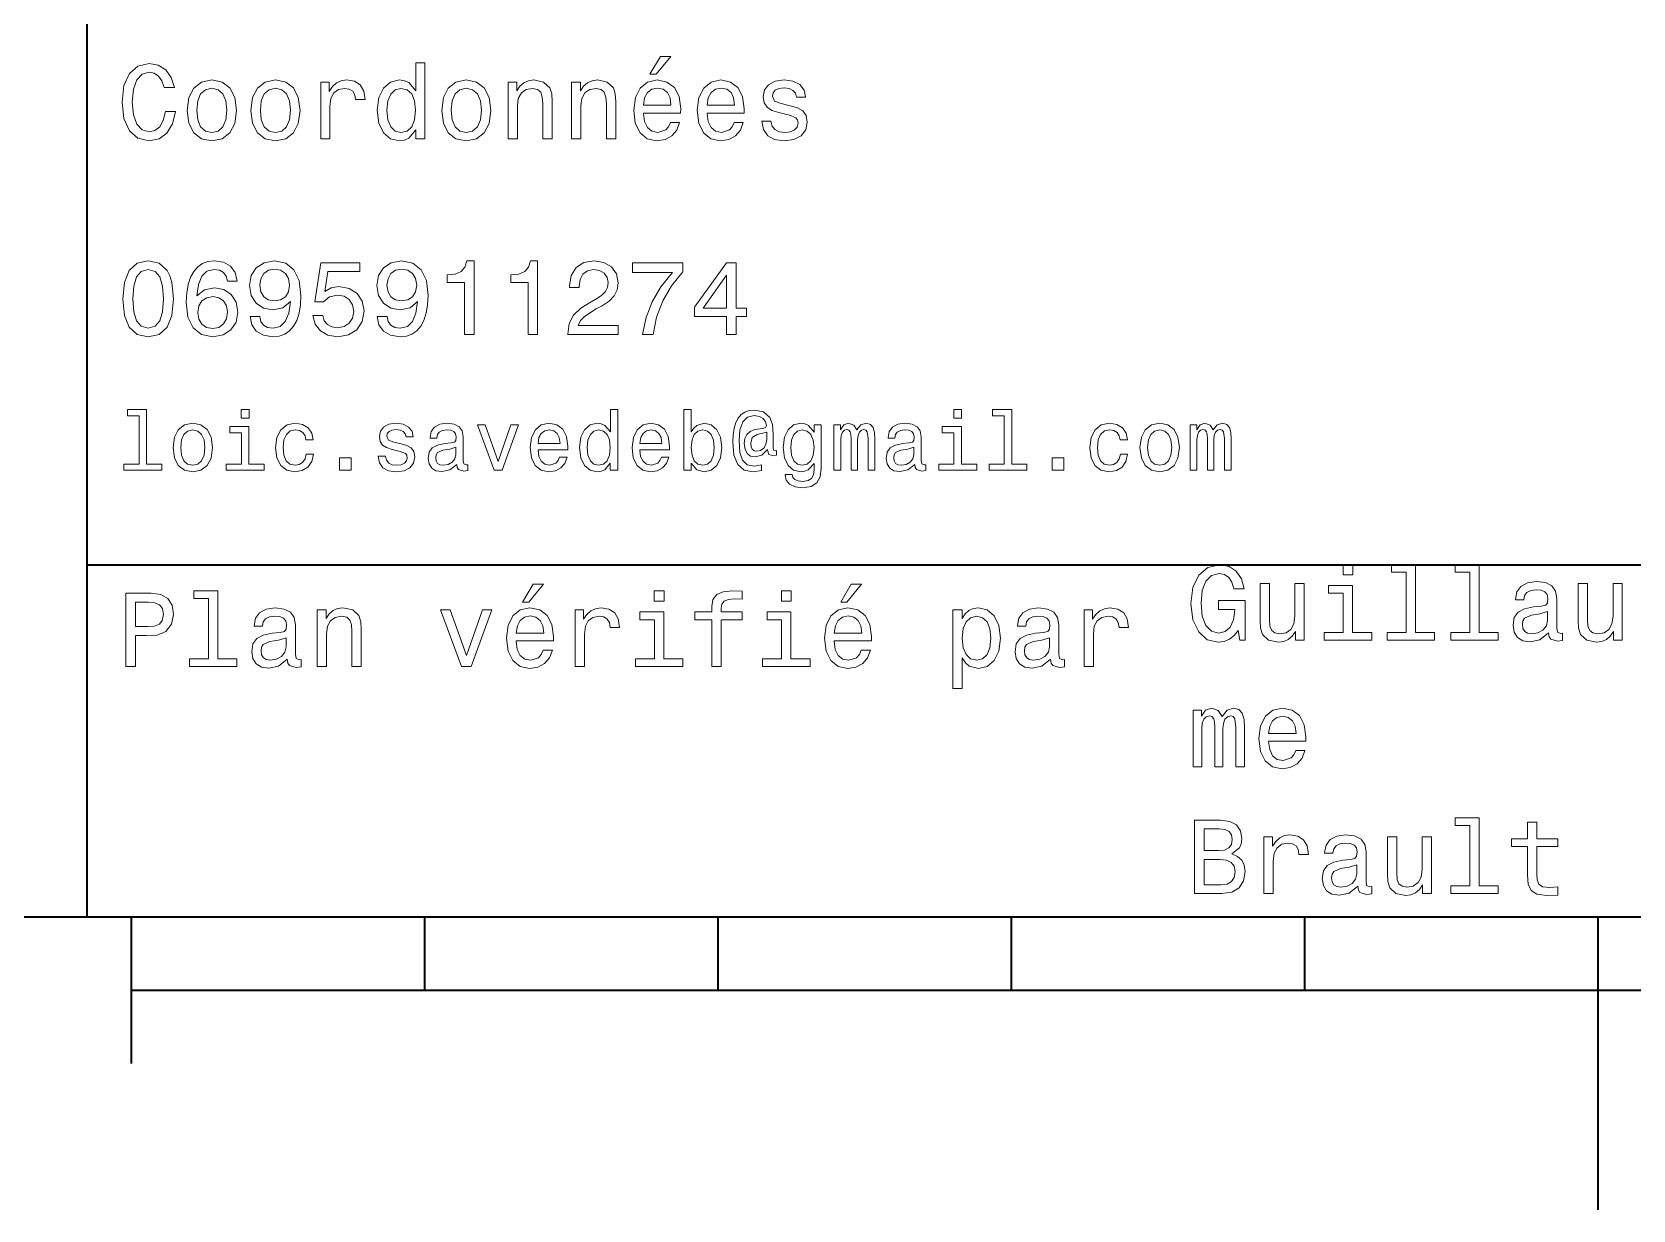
# Model space of a CAD drawing. Extents: x 0 to 297, y 0 to 210.
# Drawn here: x 95.1 to 149.7, y 0 to 40.2 of the extents above; entities that cross this region are included whole.
import ezdxf

# ---------------------------------------------------------------- set-up
doc = ezdxf.new("R2010")
doc.units = 0

msp = doc.modelspace()

# ---------------------------------------------------------------- linework, layer by layer
at = {"color": 7, "lineweight": 35}
for p, q in [((97, 10), (97, 70)), ((97, 22), (162, 22)), ((10, 10), (287, 10)), ((97, 10), (287, 10)), ((98.5, 7.5), (198.5, 7.5))]:
    msp.add_line(p, q, dxfattribs=at)
at = {"color": 7, "lineweight": 35, "ltscale": 0.125}
msp.add_line((98.5, 10), (98.5, 5), dxfattribs=at)
at = {"color": 7, "lineweight": 35, "ltscale": 0.0625}
for p, q in [((108.5, 10), (108.5, 7.5)), ((118.5, 10), (118.5, 7.5)), ((128.5, 10), (128.5, 7.5)), ((138.5, 10), (138.5, 7.5))]:
    msp.add_line(p, q, dxfattribs=at)
at = {"color": 7, "lineweight": 35, "ltscale": 0.25}
msp.add_line((148.5, 10), (148.5, 0), dxfattribs=at)
at = {"color": 7, "lineweight": 13}
for points in [[(116.184441, 38.728386), (116.396973, 38.728386), (116.897697, 39.340778), (116.54467, 39.340778)], [(99.66787, 37.460373), (99.595818, 37.15778), (99.476944, 36.941643), (99.311241, 36.808357), (99.116714, 36.765129), (98.882568, 36.829971), (98.698845, 37.024494), (98.57637, 37.341499), (98.536743, 37.780979), (98.57637, 38.216858), (98.695244, 38.537464), (98.87896, 38.731987), (99.116714, 38.80043), (99.289627, 38.764408), (99.437317, 38.663544), (99.552597, 38.501442), (99.631844, 38.278099), (99.97406, 38.278099), (99.865997, 38.620316), (99.678673, 38.879681), (99.422913, 39.041786), (99.116714, 39.099422), (98.734871, 39.009365), (98.443085, 38.757202), (98.25576, 38.342937), (98.190926, 37.780979), (98.25576, 37.219021), (98.443085, 36.804756), (98.734871, 36.548992), (99.116714, 36.462536), (99.451729, 36.530979), (99.721901, 36.721901), (99.912827, 37.035301), (100.013687, 37.460373)], [(108.201729, 36.829971), (108.201729, 36.530979), (108.51873, 36.530979), (108.51873, 39.117435), (108.20533, 39.117435), (108.20533, 38.170029), (107.963974, 38.443802), (107.816284, 38.508644), (107.646973, 38.533859), (107.340775, 38.461815), (107.103027, 38.260086), (106.948128, 37.935879), (106.894089, 37.5), (106.948128, 37.064121), (107.103027, 36.736309), (107.340775, 36.530979), (107.646973, 36.462536), (107.816284, 36.487751), (107.967575, 36.552593)], [(100.413544, 37.496399), (100.471184, 37.056915), (100.636887, 36.732708), (100.899857, 36.530979), (101.252884, 36.462536), (101.602303, 36.530979), (101.865273, 36.729107), (102.030983, 37.053314), (102.092216, 37.496399), (102.030983, 37.935879), (101.865273, 38.263687), (101.602303, 38.461815), (101.252884, 38.533859), (100.899857, 38.461815), (100.636887, 38.260086), (100.471184, 37.935879)], [(100.737755, 37.5), (100.770172, 37.824207), (100.87104, 38.058357), (101.033142, 38.20245), (101.252884, 38.25288), (101.469017, 38.20245), (101.631126, 38.061958), (101.731987, 37.824207), (101.768013, 37.5), (101.731987, 37.172188), (101.631126, 36.934437), (101.469017, 36.790344), (101.252884, 36.743515), (101.033142, 36.790344), (100.87104, 36.934437), (100.770172, 37.172188)], [(102.58213, 37.496399), (102.639771, 37.056915), (102.805473, 36.732708), (103.068443, 36.530979), (103.421471, 36.462536), (103.770897, 36.530979), (104.033859, 36.729107), (104.19957, 37.053314), (104.260803, 37.496399), (104.19957, 37.935879), (104.033859, 38.263687), (103.770897, 38.461815), (103.421471, 38.533859), (103.068443, 38.461815), (102.805473, 38.260086), (102.639771, 37.935879)], [(102.906342, 37.5), (102.938759, 37.824207), (103.039627, 38.058357), (103.201729, 38.20245), (103.421471, 38.25288), (103.637611, 38.20245), (103.799713, 38.061958), (103.900574, 37.824207), (103.9366, 37.5), (103.900574, 37.172188), (103.799713, 36.934437), (103.637611, 36.790344), (103.421471, 36.743515), (103.201729, 36.790344), (103.039627, 36.934437), (102.938759, 37.172188)], [(104.963257, 36.530979), (105.280258, 36.530979), (105.280258, 37.636887), (105.312683, 37.903458), (105.409943, 38.094379), (105.568443, 38.209652), (105.780983, 38.249279), (105.939484, 38.224064), (106.058357, 38.152016), (106.130402, 38.029537), (106.155617, 37.863831), (106.476227, 37.863831), (106.432999, 38.155621), (106.314117, 38.364552), (106.115997, 38.490635), (105.845825, 38.533859), (105.662102, 38.505043), (105.503601, 38.432995), (105.363113, 38.310516), (105.251442, 38.144814), (105.251442, 38.465416), (104.963257, 38.465416)], [(107.701012, 38.249279), (107.909943, 38.198845), (108.068443, 38.058357), (108.162102, 37.824207), (108.198128, 37.5), (108.162102, 37.172188), (108.068443, 36.938038), (107.909943, 36.793949), (107.701012, 36.747116), (107.502884, 36.793949), (107.351585, 36.938038), (107.250717, 37.175793), (107.2183, 37.5), (107.250717, 37.820606), (107.351585, 38.054756), (107.502884, 38.198845)], [(109.087898, 37.496399), (109.145531, 37.056915), (109.311241, 36.732708), (109.574203, 36.530979), (109.927231, 36.462536), (110.276657, 36.530979), (110.539627, 36.729107), (110.70533, 37.053314), (110.766571, 37.496399), (110.70533, 37.935879), (110.539627, 38.263687), (110.276657, 38.461815), (109.927231, 38.533859), (109.574203, 38.461815), (109.311241, 38.260086), (109.145531, 37.935879)], [(109.412102, 37.5), (109.444527, 37.824207), (109.545387, 38.058357), (109.707489, 38.20245), (109.927231, 38.25288), (110.143372, 38.20245), (110.305473, 38.061958), (110.406342, 37.824207), (110.44236, 37.5), (110.406342, 37.172188), (110.305473, 36.934437), (110.143372, 36.790344), (109.927231, 36.743515), (109.707489, 36.790344), (109.545387, 36.934437), (109.444527, 37.172188)], [(111.350143, 36.530979), (111.667145, 36.530979), (111.667145, 37.647694), (111.69957, 37.903458), (111.804031, 38.090778), (111.966141, 38.206051), (112.182274, 38.249279), (112.355186, 38.213257), (112.463257, 38.115993), (112.517288, 37.953888), (112.535301, 37.737751), (112.535301, 36.530979), (112.852303, 36.530979), (112.852303, 37.802593), (112.837898, 38.058357), (112.773056, 38.270893), (112.560516, 38.465416), (112.229103, 38.533859), (112.045387, 38.508644), (111.890488, 38.440201), (111.757202, 38.324928), (111.65274, 38.170029), (111.65274, 38.465416), (111.350143, 38.465416)], [(113.51873, 36.530979), (113.835732, 36.530979), (113.835732, 37.647694), (113.868156, 37.903458), (113.972626, 38.090778), (114.134727, 38.206051), (114.350861, 38.249279), (114.523773, 38.213257), (114.631844, 38.115993), (114.685883, 37.953888), (114.703888, 37.737751), (114.703888, 36.530979), (115.020889, 36.530979), (115.020889, 37.802593), (115.006485, 38.058357), (114.941643, 38.270893), (114.729111, 38.465416), (114.39769, 38.533859), (114.213974, 38.508644), (114.059082, 38.440201), (113.925789, 38.324928), (113.821327, 38.170029), (113.821327, 38.465416), (113.51873, 38.465416)], [(115.964699, 37.406338), (117.232712, 37.406338), (117.236313, 37.554035), (117.178673, 37.9683), (117.020172, 38.278099), (116.768013, 38.465416), (116.432999, 38.533859), (116.105186, 38.461815), (115.853027, 38.260086), (115.690918, 37.932278), (115.633286, 37.5), (115.687317, 37.056915), (115.849426, 36.732708), (116.097984, 36.530979), (116.422188, 36.462536), (116.703171, 36.509365), (116.933716, 36.631844), (117.103027, 36.826366), (117.200287, 37.085735), (116.886887, 37.085735), (116.822044, 36.941643), (116.728386, 36.833572), (116.461815, 36.747116), (116.256485, 36.786743), (116.101585, 36.912823), (116.000717, 37.118156), (115.964699, 37.395531)], [(115.964699, 37.672909), (116.004318, 37.921471), (116.101585, 38.105186), (116.249283, 38.216858), (116.443802, 38.256485), (116.634727, 38.216858), (116.782425, 38.105186), (116.872482, 37.921471), (116.9049, 37.672909)], [(118.133286, 37.406338), (119.401299, 37.406338), (119.4049, 37.554035), (119.34726, 37.9683), (119.188766, 38.278099), (118.9366, 38.465416), (118.601585, 38.533859), (118.273773, 38.461815), (118.021614, 38.260086), (117.859512, 37.932278), (117.801872, 37.5), (117.855911, 37.056915), (118.018013, 36.732708), (118.266571, 36.530979), (118.590775, 36.462536), (118.871758, 36.509365), (119.10231, 36.631844), (119.271614, 36.826366), (119.368881, 37.085735), (119.055481, 37.085735), (118.990631, 36.941643), (118.896973, 36.833572), (118.630402, 36.747116), (118.425072, 36.786743), (118.270172, 36.912823), (118.169312, 37.118156), (118.133286, 37.395531)], [(118.133286, 37.672909), (118.172913, 37.921471), (118.270172, 38.105186), (118.41787, 38.216858), (118.612396, 38.256485), (118.803314, 38.216858), (118.951012, 38.105186), (119.041069, 37.921471), (119.073486, 37.672909)], [(120.971901, 37.658501), (120.66571, 37.730545), (120.438766, 37.8134), (120.363113, 37.982708), (120.384727, 38.101585), (120.460373, 38.188038), (120.582855, 38.242073), (120.759369, 38.263687), (120.92868, 38.242073), (121.061966, 38.177231), (121.148415, 38.079971), (121.184441, 37.950287), (121.49424, 37.950287), (121.49424, 37.957493), (121.440201, 38.191643), (121.292511, 38.375359), (121.061966, 38.490635), (120.759369, 38.533859), (120.453171, 38.490635), (120.229828, 38.371758), (120.08934, 38.195244), (120.046112, 37.971901), (120.078529, 37.755764), (120.179398, 37.604465), (120.3451, 37.496399), (120.586456, 37.42075), (120.939484, 37.334293), (121.155624, 37.244236), (121.213257, 37.172188), (121.234871, 37.064121), (121.202454, 36.930836), (121.115997, 36.829971), (120.97551, 36.765129), (120.788185, 36.743515), (120.590057, 36.765129), (120.445969, 36.840778), (120.348709, 36.963257), (120.309082, 37.132565), (120.002884, 37.132565), (120.053314, 36.844379), (120.201012, 36.635445), (120.435158, 36.509365), (120.759369, 36.462536), (121.097984, 36.509365), (121.346542, 36.635445), (121.497841, 36.837173), (121.551872, 37.100143), (121.512253, 37.327087), (121.400574, 37.481987), (121.216858, 37.582851)], [(98.216141, 31.071325), (98.270172, 30.505762), (98.439484, 30.102304), (98.709656, 29.857347), (99.084297, 29.778097), (99.45533, 29.857347), (99.725502, 30.102304), (99.891212, 30.505762), (99.948845, 31.071325), (99.891212, 31.633286), (99.822769, 31.856628), (99.725502, 32.040344), (99.45533, 32.285301), (99.084297, 32.368156), (98.709656, 32.285301), (98.439484, 32.036743), (98.270172, 31.633286)], [(102.117432, 31.676512), (102.048988, 31.9683), (101.890488, 32.184437), (101.645531, 32.321323), (101.328529, 32.368156), (101.115997, 32.342937), (100.932274, 32.274494), (100.770172, 32.162823), (100.633286, 32.004322), (100.525215, 31.806194), (100.445969, 31.56484), (100.395531, 31.280258), (100.381126, 30.959654), (100.438759, 30.448126), (100.615273, 30.077089), (100.899857, 29.853746), (101.288902, 29.778097), (101.638329, 29.842939), (101.9049, 30.012247), (102.077812, 30.278818), (102.139046, 30.617435), (102.077812, 30.959654), (101.912102, 31.222622), (101.656342, 31.388329), (101.33934, 31.445965), (100.997116, 31.373919), (100.741356, 31.168587), (100.795387, 31.56484), (100.91066, 31.849422), (101.087173, 32.01873), (101.33213, 32.076366), (101.512245, 32.04755), (101.649132, 31.971901), (101.739197, 31.845821), (101.786026, 31.676512)], [(102.556915, 30.46974), (102.610954, 30.185158), (102.765854, 29.965418), (103.010803, 29.828529), (103.335014, 29.778097), (103.547554, 29.803314), (103.738472, 29.868155), (103.900574, 29.979826), (104.03746, 30.138329), (104.145531, 30.336454), (104.224785, 30.581411), (104.271614, 30.862391), (104.289627, 31.1866), (104.228386, 31.694523), (104.051872, 32.065559), (103.770897, 32.288902), (103.385445, 32.368156), (103.032417, 32.303314), (102.765854, 32.130402), (102.592941, 31.863832), (102.535301, 31.528818), (102.592941, 31.182997), (102.762245, 30.920029), (103.014412, 30.754322), (103.335014, 30.700287), (103.67363, 30.768732), (103.929398, 30.977665), (103.871758, 30.577808), (103.756485, 30.293226), (103.579971, 30.123919), (103.338615, 30.069883), (103.151299, 30.0951), (103.014412, 30.174351), (102.924355, 30.300432), (102.888329, 30.46974)], [(104.696686, 30.502161), (104.77594, 30.206772), (104.952454, 29.976225), (105.211815, 29.832132), (105.543228, 29.778097), (105.907059, 29.842939), (106.191643, 30.019451), (106.371758, 30.300432), (106.440201, 30.660662), (106.37896, 30.995676), (106.206055, 31.258644), (105.935883, 31.427954), (105.586456, 31.489193), (105.316284, 31.445965), (105.107346, 31.327089), (105.208214, 32.000721), (106.303314, 32.000721), (106.303314, 32.296108), (104.966858, 32.296108), (104.76873, 30.970461), (105.056915, 30.970461), (105.265854, 31.139769), (105.532425, 31.201008), (105.76297, 31.161383), (105.939484, 31.046108), (106.051155, 30.869596), (106.090775, 30.642651), (106.051155, 30.415705), (105.935883, 30.239193), (105.759369, 30.127522), (105.532425, 30.087896), (105.341499, 30.113111), (105.193802, 30.195965), (105.085739, 30.325647), (105.0317, 30.502161)], [(106.894089, 30.46974), (106.948128, 30.185158), (107.103027, 29.965418), (107.347984, 29.828529), (107.672188, 29.778097), (107.884727, 29.803314), (108.075645, 29.868155), (108.237755, 29.979826), (108.374641, 30.138329), (108.482712, 30.336454), (108.561958, 30.581411), (108.608788, 30.862391), (108.626801, 31.1866), (108.565559, 31.694523), (108.389053, 32.065559), (108.10807, 32.288902), (107.722626, 32.368156), (107.369598, 32.303314), (107.103027, 32.130402), (106.930115, 31.863832), (106.872482, 31.528818), (106.930115, 31.182997), (107.099426, 30.920029), (107.351585, 30.754322), (107.672188, 30.700287), (108.010803, 30.768732), (108.266571, 30.977665), (108.208931, 30.577808), (108.093658, 30.293226), (107.917145, 30.123919), (107.675797, 30.069883), (107.488472, 30.0951), (107.351585, 30.174351), (107.261528, 30.300432), (107.225502, 30.46974)], [(109.862389, 29.850143), (110.190201, 29.850143), (110.190201, 32.368156), (109.945244, 32.368156), (109.880402, 32.148415), (109.750717, 32.000721), (109.552597, 31.914265), (109.278816, 31.885447), (109.278816, 31.629683), (109.862389, 31.629683)], [(112.030975, 29.850143), (112.358788, 29.850143), (112.358788, 32.368156), (112.113831, 32.368156), (112.048988, 32.148415), (111.919312, 32.000721), (111.721184, 31.914265), (111.447403, 31.885447), (111.447403, 31.629683), (112.030975, 31.629683)], [(113.385445, 29.850143), (115.103745, 29.850143), (115.103745, 30.159943), (113.745674, 30.159943), (113.821327, 30.32925), (113.951004, 30.46974), (114.350861, 30.725504), (114.5634, 30.833572), (114.801147, 30.988472), (114.970459, 31.168587), (115.067719, 31.381123), (115.103745, 31.622478), (115.042511, 31.925072), (114.873199, 32.162823), (114.613831, 32.314121), (114.278816, 32.368156), (113.932999, 32.306915), (113.670029, 32.137608), (113.500717, 31.867435), (113.443085, 31.510807), (113.443085, 31.460375), (113.770889, 31.460375), (113.770889, 31.489193), (113.803314, 31.73415), (113.900574, 31.914265), (114.055473, 32.029537), (114.260803, 32.069164), (114.469742, 32.033142), (114.624641, 31.943083), (114.725502, 31.802593), (114.761528, 31.62608), (114.736313, 31.460375), (114.66787, 31.319883), (114.552597, 31.197405), (114.394089, 31.089336), (114.181557, 30.974062), (113.828529, 30.750719), (113.579971, 30.512968), (113.432274, 30.224783), (113.385445, 29.86095)], [(115.932281, 29.850143), (116.296112, 29.850143), (116.414986, 30.444523), (116.623917, 30.999279), (116.919312, 31.514408), (117.304756, 31.997118), (117.304756, 32.296108), (115.590057, 32.296108), (115.590057, 31.9683), (116.958939, 31.9683), (116.562683, 31.481987), (116.263687, 30.974062), (116.054756, 30.433718)], [(118.799713, 29.850143), (119.123917, 29.850143), (119.123917, 30.46974), (119.480545, 30.46974), (119.480545, 30.757925), (119.123917, 30.757925), (119.123917, 32.296108), (118.796112, 32.296108), (117.701012, 30.786743), (117.701012, 30.46974), (118.799713, 30.46974)], [(98.561958, 31.071325), (98.590775, 31.507204), (98.680832, 31.820604), (98.842941, 32.004322), (99.084297, 32.069164), (99.322044, 32.004322), (99.484146, 31.820604), (99.574211, 31.507204), (99.603027, 31.071325), (99.574211, 30.631844), (99.484146, 30.318443), (99.322044, 30.134726), (99.084297, 30.073486), (98.842941, 30.134726), (98.680832, 30.318443), (98.590775, 30.631844)], [(102.884727, 31.532419), (102.920746, 31.755764), (103.021614, 31.932276), (103.180115, 32.043949), (103.385445, 32.083572), (103.597984, 32.043949), (103.760086, 31.932276), (103.860954, 31.759365), (103.900574, 31.536022), (103.860954, 31.309076), (103.760086, 31.139769), (103.594383, 31.035301), (103.374641, 30.999279), (103.176514, 31.035301), (103.021614, 31.139769), (102.920746, 31.305475)], [(107.221901, 31.532419), (107.257927, 31.755764), (107.358788, 31.932276), (107.517288, 32.043949), (107.722626, 32.083572), (107.935158, 32.043949), (108.09726, 31.932276), (108.198128, 31.759365), (108.237755, 31.536022), (108.198128, 31.309076), (108.09726, 31.139769), (107.931557, 31.035301), (107.711815, 30.999279), (107.513687, 31.035301), (107.358788, 31.139769), (107.257927, 31.305475)], [(118.003601, 30.757925), (118.799713, 31.878241), (118.799713, 30.757925)], [(101.789627, 30.613832), (101.75, 30.386887), (101.649132, 30.213976), (101.48703, 30.098703), (101.285301, 30.062679), (101.072769, 30.098703), (100.91066, 30.210375), (100.806198, 30.383286), (100.773773, 30.610229), (100.809799, 30.833572), (100.91066, 31.002882), (101.07637, 31.11095), (101.299713, 31.150576), (101.49424, 31.11095), (101.649132, 31.006483), (101.75, 30.837175)], [(98.775215, 27.080692), (98.775215, 25.438042), (98.253601, 25.438042), (98.253601, 25.224785), (99.547554, 25.224785), (99.547554, 25.438042), (99.028816, 25.438042), (99.028816, 27.293949), (98.377525, 27.293949), (98.377525, 27.080692)], [(102.524498, 27.293949), (102.256485, 27.293949), (102.256485, 27.005764), (102.524498, 27.005764)], [(114.835732, 25.463978), (114.835732, 25.224785), (115.08934, 25.224785), (115.08934, 27.293949), (114.838615, 27.293949), (114.838615, 26.536024), (114.645531, 26.755045), (114.527374, 26.806917), (114.39193, 26.827091), (114.146973, 26.769453), (113.956772, 26.60807), (113.832855, 26.348703), (113.789627, 26), (113.832855, 25.651299), (113.956772, 25.38905), (114.146973, 25.224785), (114.39193, 25.170031), (114.527374, 25.190203), (114.648415, 25.242075)], [(117.593658, 25.463978), (117.780975, 25.242075), (118.03746, 25.170031), (118.279541, 25.224785), (118.472626, 25.38905), (118.593658, 25.651299), (118.639771, 26), (118.593658, 26.348703), (118.469742, 26.60807), (118.279541, 26.769453), (118.03746, 26.827091), (117.783859, 26.752163), (117.680115, 26.659943), (117.593658, 26.536024), (117.593658, 27.293949), (117.340057, 27.293949), (117.340057, 25.224785), (117.593658, 25.224785)], [(126.812683, 27.293949), (126.54467, 27.293949), (126.54467, 27.005764), (126.812683, 27.005764)], [(128.268021, 27.080692), (128.268021, 25.438042), (127.746399, 25.438042), (127.746399, 25.224785), (129.040344, 25.224785), (129.040344, 25.438042), (128.521622, 25.438042), (128.521622, 27.293949), (127.870316, 27.293949), (127.870316, 27.080692)], [(99.930832, 25.99712), (99.976944, 25.645535), (100.109512, 25.386168), (100.319885, 25.224785), (100.602303, 25.170031), (100.881844, 25.224785), (101.092216, 25.383286), (101.224785, 25.642653), (101.273773, 25.99712), (101.224785, 26.348703), (101.092216, 26.610952), (100.881844, 26.769453), (100.602303, 26.827091), (100.319885, 26.769453), (100.109512, 26.60807), (99.976944, 26.348703)], [(104.461098, 26.259367), (104.711815, 26.259367), (104.659943, 26.489914), (104.536026, 26.671471), (104.342941, 26.783863), (104.092216, 26.827091), (103.815559, 26.769453), (103.605186, 26.60807), (103.472626, 26.345821), (103.426514, 25.994238), (103.469742, 25.645535), (103.599426, 25.386168), (103.804031, 25.224785), (104.083572, 25.170031), (104.331413, 25.213257), (104.524498, 25.334295), (104.657059, 25.524496), (104.714699, 25.778099), (104.472626, 25.778099), (104.429398, 25.616716), (104.348701, 25.495678), (104.233429, 25.42075), (104.092216, 25.397696), (103.916428, 25.43516), (103.789627, 25.550434), (103.711815, 25.737753), (103.685883, 26.002882), (103.711815, 26.262249), (103.792511, 26.449568), (103.922188, 26.564842), (104.092216, 26.605188), (104.242073, 26.579252), (104.354469, 26.51297), (104.429398, 26.40346)], [(107.703171, 26.126802), (107.458214, 26.184439), (107.276657, 26.250721), (107.216141, 26.386168), (107.233429, 26.48127), (107.293945, 26.550434), (107.39193, 26.59366), (107.533142, 26.610952), (107.668587, 26.59366), (107.775215, 26.541788), (107.844383, 26.463978), (107.873199, 26.360231), (108.12104, 26.360231), (108.12104, 26.365995), (108.077812, 26.553314), (107.959656, 26.700289), (107.775215, 26.792507), (107.533142, 26.827091), (107.288185, 26.792507), (107.109512, 26.697407), (106.997116, 26.556196), (106.96254, 26.377523), (106.988472, 26.204613), (107.069168, 26.083574), (107.201729, 25.99712), (107.394814, 25.9366), (107.677231, 25.867435), (107.850143, 25.795389), (107.896255, 25.737753), (107.913544, 25.651299), (107.887611, 25.54467), (107.818443, 25.463978), (107.706055, 25.412106), (107.556198, 25.394814), (107.397697, 25.412106), (107.282425, 25.472624), (107.204613, 25.570606), (107.172913, 25.706053), (106.927956, 25.706053), (106.9683, 25.475506), (107.086456, 25.308359), (107.273773, 25.207495), (107.533142, 25.170031), (107.804031, 25.207495), (108.002884, 25.308359), (108.123917, 25.469742), (108.167145, 25.680117), (108.135445, 25.861673), (108.046112, 25.985592), (107.899139, 26.066284)], [(109.599426, 25.426514), (109.599426, 25.417868), (109.613831, 25.319885), (109.657059, 25.250721), (109.838615, 25.195967), (109.979828, 25.219021), (109.979828, 25.414986), (109.919312, 25.406342), (109.838615, 25.443806), (109.824203, 25.559078), (109.824203, 26.360231), (109.789627, 26.564842), (109.688759, 26.708935), (109.51297, 26.795389), (109.265129, 26.827091), (109.023056, 26.792507), (108.844383, 26.694525), (108.731987, 26.541788), (108.694527, 26.340059), (108.694527, 26.322767), (108.922188, 26.322767), (108.94236, 26.443806), (109.00576, 26.53026), (109.109512, 26.582134), (109.256485, 26.602306), (109.397697, 26.587896), (109.498558, 26.54467), (109.559074, 26.469742), (109.579254, 26.365995), (109.567726, 26.244957), (109.521614, 26.184439), (109.406342, 26.155621), (109.190201, 26.132566), (108.94236, 26.080692), (108.766571, 25.988474), (108.662827, 25.844381), (108.631126, 25.631124), (108.659943, 25.440924), (108.749283, 25.299713), (108.893372, 25.210375), (109.092216, 25.178675), (109.360229, 25.239195)], [(110.87896, 25.224785), (111.146973, 25.224785), (111.711815, 26.772335), (111.44957, 26.772335), (111.014404, 25.524496), (110.570602, 26.772335), (110.305473, 26.772335)], [(112.371758, 25.925074), (113.386169, 25.925074), (113.389046, 26.043228), (113.342941, 26.374641), (113.216141, 26.622478), (113.014404, 26.772335), (112.746399, 26.827091), (112.484146, 26.769453), (112.282417, 26.60807), (112.15274, 26.345821), (112.106628, 26), (112.149857, 25.645535), (112.279541, 25.386168), (112.478386, 25.224785), (112.737747, 25.170031), (112.962532, 25.207495), (113.146973, 25.305477), (113.282417, 25.461096), (113.360229, 25.668589), (113.109512, 25.668589), (113.057632, 25.553314), (112.982712, 25.46686), (112.769455, 25.397696), (112.605186, 25.429396), (112.48127, 25.53026), (112.400574, 25.694525), (112.371758, 25.916428)], [(115.841499, 25.925074), (116.855904, 25.925074), (116.858788, 26.043228), (116.812683, 26.374641), (116.685875, 26.622478), (116.484146, 26.772335), (116.216141, 26.827091), (115.953888, 26.769453), (115.752159, 26.60807), (115.622475, 26.345821), (115.57637, 26), (115.619598, 25.645535), (115.749275, 25.386168), (115.948128, 25.224785), (116.207489, 25.170031), (116.432274, 25.207495), (116.616714, 25.305477), (116.752159, 25.461096), (116.829971, 25.668589), (116.579247, 25.668589), (116.527374, 25.553314), (116.452446, 25.46686), (116.239189, 25.397696), (116.074928, 25.429396), (115.951004, 25.53026), (115.870316, 25.694525), (115.841499, 25.916428)], [(120.504318, 25.734871), (120.504318, 25.902018), (120.458214, 25.893373), (120.403458, 25.913546), (120.386169, 25.974064), (120.386169, 26.446688), (120.363113, 26.780981), (120.270889, 27.02882), (120.054756, 27.213257), (119.752159, 27.279539), (119.57637, 27.262249), (119.426514, 27.210375), (119.296829, 27.12392), (119.193085, 27.002882), (119.112389, 26.850145), (119.054756, 26.662825), (119.020172, 26.438042), (119.008644, 26.184439), (119.048988, 25.737753), (119.178673, 25.42075), (119.394814, 25.230549), (119.703171, 25.170031), (119.985588, 25.216139), (119.985588, 25.406342), (119.737747, 25.360231), (119.498558, 25.409224), (119.340057, 25.567724), (119.253601, 25.835735), (119.227661, 26.224785), (119.256485, 26.605188), (119.354462, 26.876081), (119.51297, 27.040346), (119.743515, 27.095102), (119.919312, 27.063402), (120.048988, 26.988474), (120.129684, 26.876081), (120.158501, 26.746399), (120.126801, 26.682999), (120.040344, 26.654179), (119.757927, 26.610952), (119.602303, 26.547552), (119.489914, 26.449568), (119.42363, 26.314121), (119.403458, 26.135448), (119.429398, 25.942364), (119.501442, 25.798271), (119.619598, 25.708935), (119.775215, 25.680117), (120.002884, 25.740635), (120.195969, 25.930836), (120.195969, 25.913546), (120.242073, 25.760807), (120.400574, 25.714699)], [(122.028816, 25.293949), (122.028816, 26.772335), (121.786743, 26.772335), (121.786743, 26.521614), (121.587898, 26.749281), (121.466858, 26.806917), (121.331413, 26.827091), (121.086456, 26.769453), (120.896255, 26.60807), (120.772339, 26.348703), (120.729111, 26), (120.772339, 25.648417), (120.896255, 25.38905), (121.086456, 25.224785), (121.331413, 25.170031), (121.469742, 25.190203), (121.585014, 25.242075), (121.786743, 25.461096), (121.786743, 25.242075), (121.763687, 25.069166), (121.700287, 24.945246), (121.579254, 24.873199), (121.39769, 24.847263), (121.239197, 24.864553), (121.126801, 24.907782), (121.060516, 24.98271), (121.040344, 25.083574), (120.795387, 25.083574), (120.795387, 25.072046), (120.832855, 24.887609), (120.948128, 24.749281), (121.132568, 24.659943), (121.383286, 24.628242), (121.682999, 24.671471), (121.881844, 24.792509), (121.994232, 25.002882)], [(122.458214, 25.224785), (122.691643, 25.224785), (122.691643, 26.259367), (122.706055, 26.414986), (122.749283, 26.527378), (122.815567, 26.59366), (122.902016, 26.619598), (122.971184, 26.596542), (123.017288, 26.538906), (123.040344, 26.440924), (123.048996, 26.311241), (123.048996, 25.224785), (123.268013, 25.224785), (123.268013, 26.259367), (123.282425, 26.412106), (123.325653, 26.524496), (123.394814, 26.59366), (123.48127, 26.619598), (123.55043, 26.596542), (123.596542, 26.538906), (123.625359, 26.311241), (123.625359, 25.224785), (123.858788, 25.224785), (123.858788, 26.293949), (123.844383, 26.515852), (123.798271, 26.685881), (123.706055, 26.789627), (123.556198, 26.827091), (123.380402, 26.769453), (123.244957, 26.602306), (123.138329, 26.766571), (122.959656, 26.827091), (122.795387, 26.769453), (122.682999, 26.60807), (122.682999, 26.772335), (122.458214, 26.772335)], [(125.213257, 25.426514), (125.213257, 25.417868), (125.227669, 25.319885), (125.270897, 25.250721), (125.452454, 25.195967), (125.593658, 25.219021), (125.593658, 25.414986), (125.533142, 25.406342), (125.452454, 25.443806), (125.438042, 25.559078), (125.438042, 26.360231), (125.403458, 26.564842), (125.302597, 26.708935), (125.126801, 26.795389), (124.878967, 26.827091), (124.636887, 26.792507), (124.458214, 26.694525), (124.345825, 26.541788), (124.308357, 26.340059), (124.308357, 26.322767), (124.536026, 26.322767), (124.556198, 26.443806), (124.619598, 26.53026), (124.723343, 26.582134), (124.870316, 26.602306), (125.011528, 26.587896), (125.112396, 26.54467), (125.172913, 26.469742), (125.193085, 26.365995), (125.181557, 26.244957), (125.135452, 26.184439), (125.020172, 26.155621), (124.804031, 26.132566), (124.556198, 26.080692), (124.380402, 25.988474), (124.276657, 25.844381), (124.244957, 25.631124), (124.273773, 25.440924), (124.363113, 25.299713), (124.507202, 25.210375), (124.706055, 25.178675), (124.97406, 25.239195)], [(132.219025, 26.259367), (132.469742, 26.259367), (132.417877, 26.489914), (132.293945, 26.671471), (132.100861, 26.783863), (131.850143, 26.827091), (131.573486, 26.769453), (131.363113, 26.60807), (131.23056, 26.345821), (131.184448, 25.994238), (131.227661, 25.645535), (131.357361, 25.386168), (131.561966, 25.224785), (131.841507, 25.170031), (132.08934, 25.213257), (132.282425, 25.334295), (132.414993, 25.524496), (132.472626, 25.778099), (132.23056, 25.778099), (132.187317, 25.616716), (132.106628, 25.495678), (131.991364, 25.42075), (131.850143, 25.397696), (131.674347, 25.43516), (131.547546, 25.550434), (131.469742, 25.737753), (131.443817, 26.002882), (131.469742, 26.262249), (131.55043, 26.449568), (131.680115, 26.564842), (131.850143, 26.605188), (132, 26.579252), (132.112396, 26.51297), (132.187317, 26.40346)], [(132.893372, 25.99712), (132.939484, 25.645535), (133.072052, 25.386168), (133.282425, 25.224785), (133.56485, 25.170031), (133.844391, 25.224785), (134.054764, 25.383286), (134.187317, 25.642653), (134.236313, 25.99712), (134.187317, 26.348703), (134.054764, 26.610952), (133.844391, 26.769453), (133.56485, 26.827091), (133.282425, 26.769453), (133.072052, 26.60807), (132.939484, 26.348703)], [(134.60231, 25.224785), (134.835739, 25.224785), (134.835739, 26.259367), (134.850143, 26.414986), (134.893372, 26.527378), (134.959656, 26.59366), (135.046112, 26.619598), (135.11528, 26.596542), (135.161392, 26.538906), (135.184448, 26.440924), (135.193085, 26.311241), (135.193085, 25.224785), (135.412109, 25.224785), (135.412109, 26.259367), (135.426514, 26.412106), (135.469742, 26.524496), (135.53891, 26.59366), (135.625366, 26.619598), (135.694534, 26.596542), (135.740631, 26.538906), (135.769455, 26.311241), (135.769455, 25.224785), (136.002884, 25.224785), (136.002884, 26.293949), (135.98848, 26.515852), (135.942368, 26.685881), (135.850143, 26.789627), (135.700287, 26.827091), (135.524506, 26.769453), (135.389053, 26.602306), (135.282425, 26.766571), (135.10376, 26.827091), (134.939484, 26.769453), (134.827087, 26.60807), (134.827087, 26.772335), (134.60231, 26.772335)], [(100.190201, 26), (100.216141, 26.259367), (100.296829, 26.446688), (100.426514, 26.56196), (100.602303, 26.602306), (100.775215, 26.56196), (100.9049, 26.449568), (100.985588, 26.259367), (101.014412, 26), (100.985588, 25.737753), (100.9049, 25.547552), (100.775215, 25.432278), (100.602303, 25.394814), (100.426514, 25.432278), (100.296829, 25.547552), (100.216141, 25.737753)], [(102.515854, 25.438042), (102.515854, 26.720463), (101.864555, 26.720463), (101.864555, 26.504324), (102.262245, 26.504324), (102.262245, 25.438042), (101.743515, 25.438042), (101.743515, 25.224785), (103.040344, 25.224785), (103.040344, 25.438042)], [(112.371758, 26.138329), (112.403458, 26.337177), (112.48127, 26.48415), (112.599426, 26.573488), (112.755043, 26.605188), (112.907776, 26.573488), (113.025932, 26.48415), (113.097984, 26.337177), (113.123917, 26.138329)], [(114.435158, 26.599424), (114.602303, 26.559078), (114.729103, 26.446688), (114.804031, 26.259367), (114.832855, 26), (114.804031, 25.737753), (114.729103, 25.550434), (114.602303, 25.43516), (114.435158, 25.397696), (114.276657, 25.43516), (114.155617, 25.550434), (114.074928, 25.740635), (114.048988, 26), (114.074928, 26.256485), (114.155617, 26.443806), (114.276657, 26.559078)], [(115.841499, 26.138329), (115.873199, 26.337177), (115.951004, 26.48415), (116.06916, 26.573488), (116.224785, 26.605188), (116.377518, 26.573488), (116.495674, 26.48415), (116.567719, 26.337177), (116.593658, 26.138329)], [(118.380402, 26), (118.351585, 25.740635), (118.273773, 25.550434), (118.149857, 25.43516), (117.994232, 25.397696), (117.824203, 25.43516), (117.700287, 25.550434), (117.622475, 25.737753), (117.596542, 26), (117.622475, 26.259367), (117.700287, 26.446688), (117.824203, 26.559078), (117.994232, 26.599424), (118.149857, 26.559078), (118.273773, 26.443806), (118.351585, 26.256485)], [(120.170029, 26.279539), (120.141212, 26.100866), (120.069168, 25.974064), (119.959656, 25.896255), (119.829971, 25.873199), (119.740631, 25.887609), (119.677231, 25.939482), (119.636887, 26.025938), (119.625359, 26.146975), (119.674347, 26.345821), (119.841499, 26.449568), (120.170029, 26.53026)], [(120.991356, 26), (121.017288, 26.256485), (121.0951, 26.446688), (121.216141, 26.559078), (121.377518, 26.599424), (121.547546, 26.559078), (121.674347, 26.446688), (121.752159, 26.256485), (121.780975, 26), (121.752159, 25.737753), (121.674347, 25.550434), (121.547546, 25.43516), (121.377518, 25.397696), (121.216141, 25.43516), (121.0951, 25.550434), (121.017288, 25.740635)], [(126.804039, 25.438042), (126.804039, 26.720463), (126.15274, 26.720463), (126.15274, 26.504324), (126.55043, 26.504324), (126.55043, 25.438042), (126.0317, 25.438042), (126.0317, 25.224785), (127.328529, 25.224785), (127.328529, 25.438042)], [(133.15274, 26), (133.17868, 26.259367), (133.259369, 26.446688), (133.389053, 26.56196), (133.56485, 26.602306), (133.737762, 26.56196), (133.867432, 26.449568), (133.948135, 26.259367), (133.976944, 26), (133.948135, 25.737753), (133.867432, 25.547552), (133.737762, 25.432278), (133.56485, 25.394814), (133.389053, 25.432278), (133.259369, 25.547552), (133.17868, 25.737753)], [(105.60807, 25.224785), (106.005768, 25.224785), (106.005768, 25.654181), (105.60807, 25.654181)], [(109.570602, 25.766571), (109.536026, 25.616716), (109.443802, 25.501442), (109.305473, 25.426514), (109.135445, 25.400578), (109.02594, 25.414986), (108.948128, 25.461096), (108.899139, 25.541788), (108.884727, 25.654181), (108.896255, 25.755045), (108.94236, 25.827091), (109.126801, 25.907782), (109.360229, 25.942364), (109.570602, 26.011528)], [(125.184441, 25.766571), (125.149857, 25.616716), (125.05764, 25.501442), (124.919312, 25.426514), (124.749283, 25.400578), (124.639771, 25.414986), (124.561958, 25.461096), (124.51297, 25.541788), (124.498558, 25.654181), (124.510086, 25.755045), (124.556198, 25.827091), (124.740631, 25.907782), (124.97406, 25.942364), (125.184441, 26.011528)], [(129.896255, 25.224785), (130.293945, 25.224785), (130.293945, 25.654181), (129.896255, 25.654181)], [(136.237747, 19.76495), (136.298981, 19.429935), (136.479095, 19.429935), (136.479095, 20.7808), (135.567719, 20.7808), (135.567719, 20.474604), (136.129684, 20.474604), (136.129684, 20.45299), (136.086456, 20.121578), (135.971176, 19.876621), (135.794662, 19.721722), (135.574921, 19.671289), (135.329971, 19.736132), (135.139038, 19.930656), (135.016571, 20.251261), (134.973343, 20.690742), (135.01297, 21.126621), (135.135437, 21.447227), (135.329971, 21.64175), (135.592941, 21.710196), (135.773056, 21.674171), (135.920746, 21.573307), (136.028809, 21.403999), (136.090057, 21.177053), (136.446686, 21.177053), (136.353027, 21.522875), (136.176514, 21.782242), (135.927948, 21.940742), (135.614548, 21.998379), (135.203888, 21.908321), (134.894089, 21.645353), (134.695969, 21.231089), (134.627518, 20.679935), (134.695969, 20.125181), (134.894089, 19.710915), (135.185867, 19.447947), (135.553314, 19.361492), (135.758636, 19.39031), (135.942352, 19.462357), (136.100861, 19.588436)], [(140.149857, 22.016392), (139.814835, 22.016392), (139.814835, 21.65616), (140.149857, 21.65616)], [(141.969009, 21.749821), (141.969009, 19.696507), (141.317001, 19.696507), (141.317001, 19.429935), (142.934433, 19.429935), (142.934433, 19.696507), (142.286026, 19.696507), (142.286026, 22.016392), (141.471893, 22.016392), (141.471893, 21.749821)], [(144.137604, 21.749821), (144.137604, 19.696507), (143.48558, 19.696507), (143.48558, 19.429935), (145.103027, 19.429935), (145.103027, 19.696507), (144.454605, 19.696507), (144.454605, 22.016392), (143.640488, 22.016392), (143.640488, 21.749821)], [(111.84726, 20.728386), (112.059799, 20.728386), (112.560516, 21.340778), (112.207489, 21.340778)], [(122.690201, 20.728386), (122.90274, 20.728386), (123.403458, 21.340778), (123.05043, 21.340778)], [(138.492798, 21.364374), (138.175781, 21.364374), (138.175781, 20.24766), (138.139771, 19.988293), (138.035294, 19.800972), (137.873199, 19.685699), (137.66066, 19.649675), (137.491348, 19.678495), (137.383286, 19.76495), (137.322037, 19.912643), (137.307632, 20.121578), (137.307632, 21.364374), (136.990631, 21.364374), (136.990631, 20.09276), (137.001434, 19.836996), (137.069885, 19.62446), (137.278809, 19.429935), (137.613831, 19.361492), (137.793945, 19.386707), (137.948837, 19.45155), (138.082123, 19.563221), (138.190201, 19.725325), (138.190201, 19.429935), (138.492798, 19.429935)], [(140.139038, 19.696507), (140.139038, 21.299532), (139.324921, 21.299532), (139.324921, 21.02936), (139.822037, 21.02936), (139.822037, 19.696507), (139.17363, 19.696507), (139.17363, 19.429935), (140.794662, 19.429935), (140.794662, 19.696507)], [(146.824921, 19.682096), (146.824921, 19.671289), (146.842941, 19.548811), (146.896973, 19.462357), (147.123917, 19.393913), (147.30043, 19.422731), (147.30043, 19.667688), (147.224777, 19.656881), (147.123917, 19.703711), (147.105896, 19.847803), (147.105896, 20.849243), (147.062683, 21.105007), (146.9366, 21.285122), (146.716858, 21.393192), (146.407059, 21.432817), (146.104462, 21.389589), (145.881119, 21.267111), (145.740631, 21.076189), (145.693802, 20.824028), (145.693802, 20.802414), (145.978378, 20.802414), (146.003601, 20.953711), (146.082855, 21.061779), (146.212524, 21.126621), (146.396255, 21.151838), (146.572769, 21.133825), (146.698837, 21.079792), (146.77449, 20.986132), (146.799713, 20.856449), (146.785294, 20.705151), (146.727661, 20.629503), (146.583572, 20.593479), (146.3134, 20.564661), (146.003601, 20.499821), (145.783859, 20.384546), (145.654175, 20.204432), (145.614548, 19.93786), (145.650574, 19.700108), (145.762238, 19.523596), (145.942352, 19.411924), (146.190918, 19.372299), (146.52594, 19.447947)], [(149.335724, 21.364374), (149.018723, 21.364374), (149.018723, 20.24766), (148.982697, 19.988293), (148.878235, 19.800972), (148.716141, 19.685699), (148.503601, 19.649675), (148.33429, 19.678495), (148.226227, 19.76495), (148.164978, 19.912643), (148.150574, 20.121578), (148.150574, 21.364374), (147.833572, 21.364374), (147.833572, 20.09276), (147.844376, 19.836996), (147.912827, 19.62446), (148.12175, 19.429935), (148.456772, 19.361492), (148.636887, 19.386707), (148.791779, 19.45155), (148.925064, 19.563221), (149.033142, 19.725325), (149.033142, 19.429935), (149.335724, 19.429935)], [(98.324211, 18.530979), (98.655617, 18.530979), (98.655617, 19.586454), (99.023056, 19.586454), (99.394089, 19.604465), (99.689484, 19.730547), (99.880402, 19.975504), (99.945244, 20.310518), (99.894814, 20.620316), (99.750717, 20.847261), (99.51297, 20.98415), (99.188759, 21.030979), (98.324211, 21.030979)], [(101.137611, 20.850864), (101.137611, 18.79755), (100.485588, 18.79755), (100.485588, 18.530979), (102.103027, 18.530979), (102.103027, 18.79755), (101.454613, 18.79755), (101.454613, 21.117435), (100.640488, 21.117435), (100.640488, 20.850864)], [(116.667145, 21.117435), (116.33213, 21.117435), (116.33213, 20.757204), (116.667145, 20.757204)], [(118.295387, 20.130404), (118.295387, 18.530979), (118.612396, 18.530979), (118.612396, 20.130404), (119.332855, 20.130404), (119.332855, 20.400576), (118.612396, 20.400576), (118.612396, 20.519451), (118.637611, 20.663544), (118.720459, 20.760807), (118.860954, 20.818443), (119.062683, 20.840057), (119.332855, 20.825647), (119.332855, 21.099422), (118.990631, 21.117435), (118.680832, 21.085014), (118.464699, 20.987751), (118.335014, 20.818443), (118.295387, 20.577089), (118.295387, 20.400576), (117.715424, 20.400576), (117.715424, 20.130404)], [(121.004326, 21.117435), (120.669312, 21.117435), (120.669312, 20.757204), (121.004326, 20.757204)], [(99.098701, 20.724783), (99.314842, 20.703169), (99.473343, 20.634726), (99.567001, 20.508644), (99.599426, 20.310518), (99.5634, 20.101583), (99.466141, 19.975504), (99.30043, 19.910662), (99.073486, 19.892651), (98.655617, 19.892651), (98.655617, 20.724783)], [(103.824928, 18.78314), (103.824928, 18.772333), (103.842941, 18.649855), (103.896973, 18.5634), (104.123917, 18.494957), (104.30043, 18.523775), (104.30043, 18.768732), (104.224785, 18.757925), (104.123917, 18.804754), (104.105911, 18.948847), (104.105911, 19.950287), (104.062683, 20.206051), (103.9366, 20.386166), (103.716858, 20.494236), (103.407059, 20.533861), (103.104469, 20.490633), (102.881126, 20.368155), (102.740631, 20.177233), (102.693802, 19.925072), (102.693802, 19.903458), (102.978386, 19.903458), (103.003601, 20.054754), (103.082855, 20.162823), (103.21254, 20.227665), (103.396255, 20.252882), (103.572769, 20.234869), (103.698845, 20.180836), (103.774498, 20.087175), (103.799713, 19.957493), (103.785301, 19.806194), (103.727669, 19.730547), (103.583572, 19.694523), (103.3134, 19.665705), (103.003601, 19.600864), (102.783859, 19.48559), (102.654175, 19.305475), (102.614555, 19.038904), (102.650574, 18.801151), (102.762245, 18.62464), (102.94236, 18.512968), (103.190926, 18.473343), (103.52594, 18.54899)], [(104.844383, 18.530979), (105.161385, 18.530979), (105.161385, 19.647694), (105.193802, 19.903458), (105.298271, 20.090778), (105.460373, 20.206051), (105.676514, 20.249279), (105.849426, 20.213255), (105.957497, 20.115993), (106.011528, 19.95389), (106.029541, 19.737751), (106.029541, 18.530979), (106.346542, 18.530979), (106.346542, 19.802593), (106.33213, 20.058357), (106.267288, 20.270893), (106.054756, 20.465418), (105.723343, 20.533861), (105.539627, 20.508644), (105.384727, 20.440201), (105.251442, 20.324926), (105.146973, 20.170029), (105.146973, 20.465418), (104.844383, 20.465418)], [(109.761528, 18.530979), (110.096542, 18.530979), (110.802597, 20.465418), (110.474785, 20.465418), (109.930832, 18.905619), (109.376083, 20.465418), (109.04467, 20.465418)], [(111.627518, 19.40634), (112.895531, 19.40634), (112.899132, 19.554033), (112.841499, 19.9683), (112.682999, 20.278097), (112.430832, 20.465418), (112.095825, 20.533861), (111.768013, 20.461815), (111.515854, 20.260086), (111.353745, 19.932276), (111.296112, 19.5), (111.350143, 19.056915), (111.512245, 18.732708), (111.760803, 18.530979), (112.085014, 18.462536), (112.365997, 18.509365), (112.596542, 18.631844), (112.765854, 18.826368), (112.863113, 19.085733), (112.549713, 19.085733), (112.484871, 18.941643), (112.391212, 18.833572), (112.124641, 18.747118), (111.919312, 18.786743), (111.764412, 18.912823), (111.663544, 19.118155), (111.627518, 19.395533)], [(111.627518, 19.672911), (111.667145, 19.921469), (111.764412, 20.105186), (111.912102, 20.216858), (112.106628, 20.256483), (112.297546, 20.216858), (112.445244, 20.105186), (112.535301, 19.921469), (112.567726, 19.672911)], [(113.637604, 18.530979), (113.954613, 18.530979), (113.954613, 19.636887), (113.98703, 19.903458), (114.08429, 20.094379), (114.242798, 20.209654), (114.45533, 20.249279), (114.613831, 20.224062), (114.732712, 20.152016), (114.804756, 20.029537), (114.829971, 19.863832), (115.150574, 19.863832), (115.107346, 20.155619), (114.988472, 20.364553), (114.790344, 20.490633), (114.520172, 20.533861), (114.336456, 20.505043), (114.177956, 20.432997), (114.03746, 20.310518), (113.925789, 20.144812), (113.925789, 20.465418), (113.637604, 20.465418)], [(116.656342, 18.79755), (116.656342, 20.400576), (115.842216, 20.400576), (115.842216, 20.130404), (116.33934, 20.130404), (116.33934, 18.79755), (115.690918, 18.79755), (115.690918, 18.530979), (117.311958, 18.530979), (117.311958, 18.79755)], [(120.993515, 18.79755), (120.993515, 20.400576), (120.179398, 20.400576), (120.179398, 20.130404), (120.676514, 20.130404), (120.676514, 18.79755), (120.028099, 18.79755), (120.028099, 18.530979), (121.649139, 18.530979), (121.649139, 18.79755)], [(122.470459, 19.40634), (123.73848, 19.40634), (123.742081, 19.554033), (123.684441, 19.9683), (123.52594, 20.278097), (123.273773, 20.465418), (122.938766, 20.533861), (122.610954, 20.461815), (122.358795, 20.260086), (122.196686, 19.932276), (122.139053, 19.5), (122.193085, 19.056915), (122.355194, 18.732708), (122.603745, 18.530979), (122.927956, 18.462536), (123.208939, 18.509365), (123.439484, 18.631844), (123.608795, 18.826368), (123.706055, 19.085733), (123.392654, 19.085733), (123.327812, 18.941643), (123.234154, 18.833572), (122.967583, 18.747118), (122.762253, 18.786743), (122.607353, 18.912823), (122.506485, 19.118155), (122.470459, 19.395533)], [(122.470459, 19.672911), (122.510086, 19.921469), (122.607353, 20.105186), (122.755043, 20.216858), (122.94957, 20.256483), (123.140488, 20.216858), (123.288185, 20.105186), (123.378242, 19.921469), (123.410667, 19.672911)], [(126.829254, 20.166426), (126.829254, 20.465418), (126.512253, 20.465418), (126.512253, 17.7817), (126.829254, 17.7817), (126.829254, 18.826368), (126.940926, 18.657061), (127.067009, 18.545389), (127.38401, 18.462536), (127.6866, 18.530979), (127.924355, 18.736311), (128.079254, 19.060518), (128.136887, 19.5), (128.079254, 19.935879), (127.924355, 20.260086), (127.6866, 20.461815), (127.38401, 20.533861), (127.211098, 20.512247), (127.0634, 20.443804), (126.937325, 20.328529)], [(127.329971, 18.747118), (127.117439, 18.793947), (126.96254, 18.93804), (126.86528, 19.17219), (126.832855, 19.5), (126.86528, 19.824207), (126.96254, 20.058357), (127.117439, 20.198847), (127.329971, 20.249279), (127.524498, 20.198847), (127.679398, 20.054754), (127.776657, 19.820604), (127.812683, 19.5), (127.776657, 19.175793), (127.679398, 18.93804), (127.524498, 18.793947)], [(129.847992, 18.78314), (129.847992, 18.772333), (129.865997, 18.649855), (129.920029, 18.5634), (130.146973, 18.494957), (130.323486, 18.523775), (130.323486, 18.768732), (130.247849, 18.757925), (130.146973, 18.804754), (130.128967, 18.948847), (130.128967, 19.950287), (130.085739, 20.206051), (129.959656, 20.386166), (129.739914, 20.494236), (129.430115, 20.533861), (129.127533, 20.490633), (128.904175, 20.368155), (128.763687, 20.177233), (128.716858, 19.925072), (128.716858, 19.903458), (129.00145, 19.903458), (129.026657, 20.054754), (129.105911, 20.162823), (129.235596, 20.227665), (129.419312, 20.252882), (129.595825, 20.234869), (129.721909, 20.180836), (129.797562, 20.087175), (129.822769, 19.957493), (129.808365, 19.806194), (129.750732, 19.730547), (129.606628, 19.694523), (129.336456, 19.665705), (129.026657, 19.600864), (128.806915, 19.48559), (128.677246, 19.305475), (128.637619, 19.038904), (128.67363, 18.801151), (128.785309, 18.62464), (128.965424, 18.512968), (129.213989, 18.473343), (129.548996, 18.54899)], [(130.986313, 18.530979), (131.303314, 18.530979), (131.303314, 19.636887), (131.335739, 19.903458), (131.432999, 20.094379), (131.591507, 20.209654), (131.804047, 20.249279), (131.96254, 20.224062), (132.081421, 20.152016), (132.153473, 20.029537), (132.17868, 19.863832), (132.499283, 19.863832), (132.456055, 20.155619), (132.337189, 20.364553), (132.139053, 20.490633), (131.868881, 20.533861), (131.685165, 20.505043), (131.526657, 20.432997), (131.386169, 20.310518), (131.274506, 20.144812), (131.274506, 20.465418), (130.986313, 20.465418)], [(146.788895, 20.107168), (146.745667, 19.919849), (146.630402, 19.775757), (146.457489, 19.682096), (146.244949, 19.649675), (146.108063, 19.667688), (146.010803, 19.725325), (145.94957, 19.826189), (145.931549, 19.966679), (145.945953, 20.09276), (146.003601, 20.182817), (146.234146, 20.283682), (146.52594, 20.32691), (146.788895, 20.413364)], [(103.788902, 19.208212), (103.745674, 19.020893), (103.630402, 18.876801), (103.457489, 18.78314), (103.244957, 18.750719), (103.10807, 18.768732), (103.010803, 18.826368), (102.94957, 18.927233), (102.931557, 19.067722), (102.945969, 19.193804), (103.003601, 19.283861), (103.234146, 19.384726), (103.52594, 19.427954), (103.788902, 19.514408)], [(129.811966, 19.208212), (129.768738, 19.020893), (129.653458, 18.876801), (129.48056, 18.78314), (129.268021, 18.750719), (129.131134, 18.768732), (129.033875, 18.826368), (128.972626, 18.927233), (128.95462, 19.067722), (128.969025, 19.193804), (129.026657, 19.283861), (129.257202, 19.384726), (129.548996, 19.427954), (129.811966, 19.514408)], [(134.706772, 15.110771), (134.99855, 15.110771), (134.99855, 16.403999), (135.016571, 16.598524), (135.070602, 16.739014), (135.153458, 16.821867), (135.26152, 16.854286), (135.347977, 16.825468), (135.405609, 16.753422), (135.434433, 16.630943), (135.445236, 16.46884), (135.445236, 15.110771), (135.719009, 15.110771), (135.719009, 16.403999), (135.73703, 16.594921), (135.791061, 16.735411), (135.877518, 16.821867), (135.98558, 16.854286), (136.072037, 16.825468), (136.129684, 16.753422), (136.165695, 16.46884), (136.165695, 15.110771), (136.457489, 15.110771), (136.457489, 16.447227), (136.439484, 16.724604), (136.381836, 16.93714), (136.266571, 17.066822), (136.079254, 17.113653), (135.859512, 17.041607), (135.690201, 16.832674), (135.556915, 17.038004), (135.333572, 17.113653), (135.128235, 17.041607), (134.987747, 16.839878), (134.987747, 17.04521), (134.706772, 17.04521)], [(137.278809, 15.986132), (138.546829, 15.986132), (138.55043, 16.133825), (138.492798, 16.548092), (138.33429, 16.857889), (138.082123, 17.04521), (137.747116, 17.113653), (137.419312, 17.041607), (137.167145, 16.839878), (137.005035, 16.512068), (136.947403, 16.079792), (137.001434, 15.636707), (137.163544, 15.3125), (137.412094, 15.110771), (137.736313, 15.042327), (138.017288, 15.089157), (138.247833, 15.211636), (138.417145, 15.40616), (138.514404, 15.665526), (138.201004, 15.665526), (138.136169, 15.521434), (138.042496, 15.413364), (137.77594, 15.326909), (137.570602, 15.366535), (137.415695, 15.492616), (137.314835, 15.697947), (137.278809, 15.975325)], [(137.278809, 16.252703), (137.318436, 16.501261), (137.415695, 16.684978), (137.5634, 16.79665), (137.757919, 16.836275), (137.948837, 16.79665), (138.096542, 16.684978), (138.1866, 16.501261), (138.219009, 16.252703)], [(136.028809, 12.142471), (136.280975, 12.351405), (136.34581, 12.491895), (136.367432, 12.664805), (136.320602, 12.934978), (136.180115, 13.129503), (135.953171, 13.248379), (135.636169, 13.291607), (134.746399, 13.291607), (134.746399, 10.791607), (135.6866, 10.791607), (136.021606, 10.842039), (136.270172, 10.989734), (136.425064, 11.223884), (136.479095, 11.540886), (136.446686, 11.753423), (136.360229, 11.929935), (136.219742, 12.059618)], [(144.137604, 13.111492), (144.137604, 11.058178), (143.48558, 11.058178), (143.48558, 10.791607), (145.103027, 10.791607), (145.103027, 11.058178), (144.454605, 11.058178), (144.454605, 13.378062), (143.640488, 13.378062), (143.640488, 13.111492)], [(146.100861, 12.39103), (146.100861, 11.42201), (146.122467, 11.10861), (146.223343, 10.892471), (146.425064, 10.766391), (146.767288, 10.723163), (147.141922, 10.741175), (147.141922, 11.01495), (146.868149, 10.993336), (146.619598, 11.022155), (146.486313, 11.112212), (146.428665, 11.263509), (146.417862, 11.476045), (146.417862, 12.39103), (147.141922, 12.39103), (147.141922, 12.661203), (146.417862, 12.661203), (146.417862, 13.226766), (146.100861, 13.226766), (146.100861, 12.661203), (145.553314, 12.661203), (145.553314, 12.39103)], [(135.567719, 12.254143), (135.077805, 12.254143), (135.077805, 12.992616), (135.596542, 12.992616), (135.791061, 12.971002), (135.927948, 12.90616), (136.010803, 12.794489), (136.039627, 12.628782), (136.007202, 12.463077), (135.920746, 12.347803), (135.773056, 12.275757)], [(137.120316, 10.791607), (137.437317, 10.791607), (137.437317, 11.897514), (137.469742, 12.164085), (137.567001, 12.355007), (137.725494, 12.470282), (137.938034, 12.509907), (138.096542, 12.484691), (138.215408, 12.412644), (138.28746, 12.290166), (138.312683, 12.12446), (138.633286, 12.12446), (138.590057, 12.416246), (138.471176, 12.62518), (138.273056, 12.751261), (138.002884, 12.794489), (137.819153, 12.765671), (137.66066, 12.693624), (137.520172, 12.571146), (137.408493, 12.405439), (137.408493, 12.726045), (137.120316, 12.726045)], [(140.319153, 11.043768), (140.319153, 11.032961), (140.337173, 10.910483), (140.391205, 10.824028), (140.618149, 10.755584), (140.794662, 10.784402), (140.794662, 11.029359), (140.719009, 11.018552), (140.618149, 11.065382), (140.600143, 11.209475), (140.600143, 12.210916), (140.556915, 12.466679), (140.430832, 12.646794), (140.21109, 12.754864), (139.901291, 12.794489), (139.598694, 12.751261), (139.375351, 12.628782), (139.234863, 12.43786), (139.188034, 12.185699), (139.188034, 12.164085), (139.472626, 12.164085), (139.497833, 12.315382), (139.577087, 12.423451), (139.706772, 12.488293), (139.890488, 12.513509), (140.067001, 12.495498), (140.193085, 12.441463), (140.268723, 12.347803), (140.293945, 12.21812), (140.279541, 12.066823), (140.221893, 11.991175), (140.077805, 11.955152), (139.807632, 11.926333), (139.497833, 11.861491), (139.278091, 11.746218), (139.148407, 11.566103), (139.10878, 11.299532), (139.144806, 11.06178), (139.256485, 10.885267), (139.4366, 10.773596), (139.68515, 10.73397), (140.020172, 10.809618)], [(142.829971, 12.726045), (142.51297, 12.726045), (142.51297, 11.60933), (142.476944, 11.349964), (142.372467, 11.162644), (142.210373, 11.047371), (141.997833, 11.011348), (141.828522, 11.040166), (141.720459, 11.126621), (141.659225, 11.274316), (141.644806, 11.48325), (141.644806, 12.726045), (141.327805, 12.726045), (141.327805, 11.454432), (141.338608, 11.198668), (141.407059, 10.986132), (141.615997, 10.791607), (141.951004, 10.723163), (142.131119, 10.74838), (142.286026, 10.813221), (142.419312, 10.924892), (142.527374, 11.086996), (142.527374, 10.791607), (142.829971, 10.791607)], [(135.646973, 11.090598), (135.077805, 11.090598), (135.077805, 11.95155), (135.614548, 11.95155), (135.841492, 11.926333), (136.003601, 11.850685), (136.100861, 11.721002), (136.133286, 11.533682), (136.100861, 11.335555), (136.010803, 11.198668), (135.859512, 11.115814)], [(140.283142, 11.468841), (140.239914, 11.281521), (140.124634, 11.137428), (139.951721, 11.043768), (139.739197, 11.011348), (139.602295, 11.029359), (139.505035, 11.086996), (139.443802, 11.18786), (139.425781, 11.32835), (139.440201, 11.454432), (139.497833, 11.544489), (139.728378, 11.645353), (140.020172, 11.688581), (140.283142, 11.775036)]]:
    msp.add_lwpolyline(points, close=True, dxfattribs=at)

doc.saveas('drawing.dxf')
